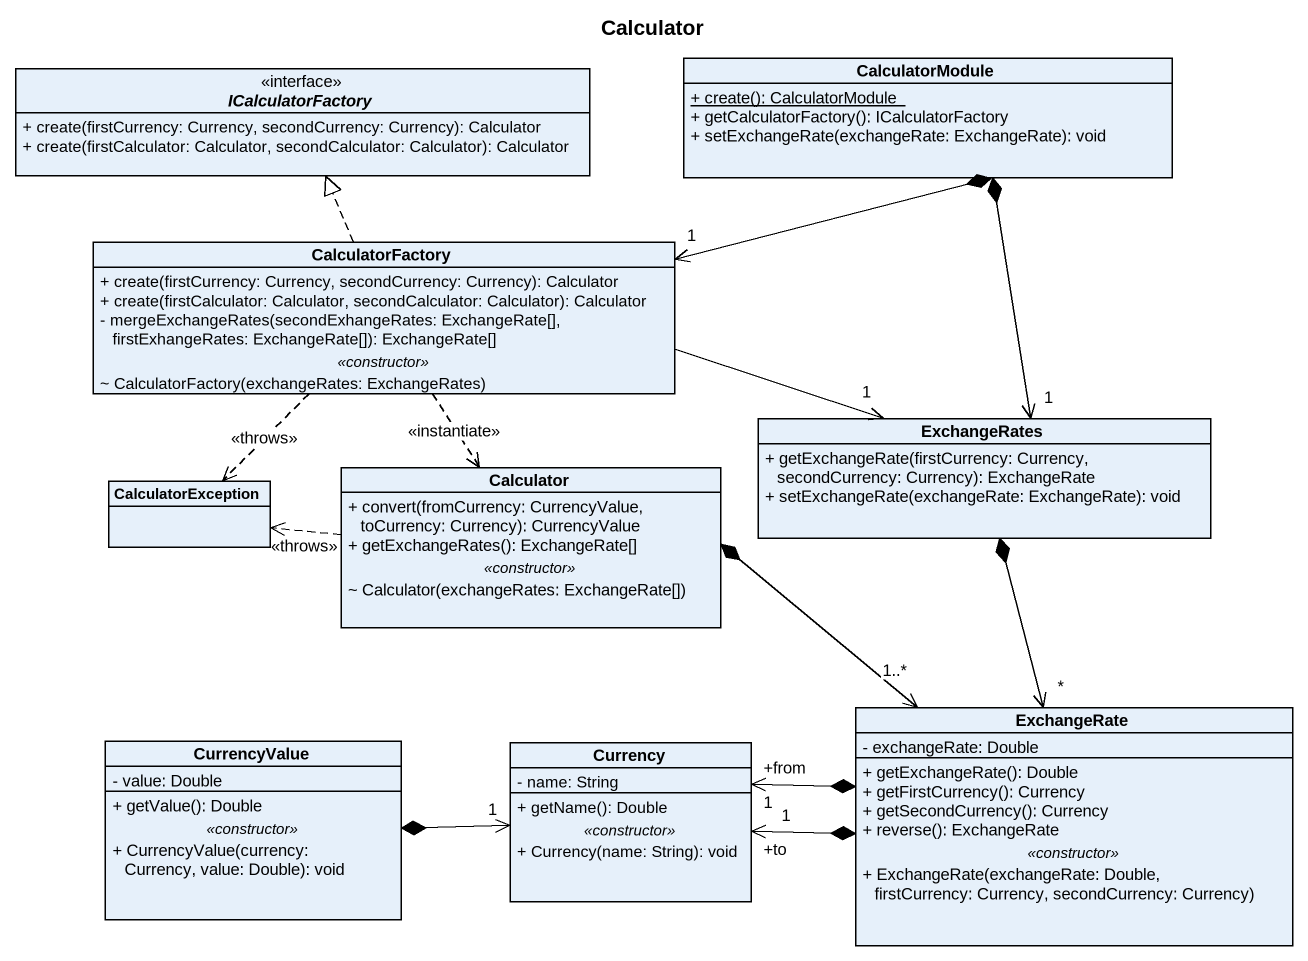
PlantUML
@startuml
title Calculator
hide circle
hide empty members
skinparam classAttributeIconSize 0
interface ICalculatorFactory <<interface>> {
  + create(firstCurrency: Currency, secondCurrency: Currency): Calculator
  + create(firstCalculator: Calculator, secondCalculator: Calculator): Calculator
}
class CalculatorModule {
  {static} + create(): CalculatorModule
  + getCalculatorFactory(): ICalculatorFactory
  + setExchangeRate(exchangeRate: ExchangeRate): void
}
class CalculatorFactory {
  + create(firstCurrency: Currency, secondCurrency: Currency): Calculator
  + create(firstCalculator: Calculator, secondCalculator: Calculator): Calculator
  - mergeExchangeRates(secondExhangeRates: ExchangeRate[], firstExhangeRates: ExchangeRate[]): ExchangeRate[]
  .. <<constructor>> ..
  ~ CalculatorFactory(exchangeRates: ExchangeRates)
}
class ExchangeRates {
  + getExchangeRate(firstCurrency: Currency, secondCurrency: Currency): ExchangeRate
  + setExchangeRate(exchangeRate: ExchangeRate): void
}
class CalculatorException
class Calculator {
  + convert(fromCurrency: CurrencyValue, toCurrency: Currency): CurrencyValue
  + getExchangeRates(): ExchangeRate[]
  .. <<constructor>> ..
  ~ Calculator(exchangeRates: ExchangeRate[])
}
class CurrencyValue {
  - value: Double
  --
  + getValue(): Double
  .. <<constructor>> ..
  + CurrencyValue(currency: Currency, value: Double): void
}
class Currency {
  - name: String
  --
  + getName(): Double
  .. <<constructor>> ..
  + Currency(name: String): void
}
class ExchangeRate {
  - exchangeRate: Double
  --
  + getExchangeRate(): Double
  + getFirstCurrency(): Currency
  + getSecondCurrency(): Currency
  + reverse(): ExchangeRate
  .. <<constructor>> ..
  + ExchangeRate(exchangeRate: Double, firstCurrency: Currency, secondCurrency: Currency)
}
CalculatorFactory .up.|> ICalculatorFactory
CalculatorFactory "1" <-right-* CalculatorModule
CalculatorFactory -right-> "1" ExchangeRates
CalculatorFactory ..> CalculatorException : <<throws>>
CalculatorFactory ..> Calculator : <<instantiate>>
ExchangeRates "1" <-up-* CalculatorModule
Calculator .left.> CalculatorException : <<throws>>
Currency "1" <-left-* CurrencyValue
Currency "+from\n1" <-right-* ExchangeRate
Currency "+to\n1" <-right-* ExchangeRate
ExchangeRate "*" <-up-* ExchangeRates
ExchangeRate "1..*" <-left-* Calculator
@enduml
